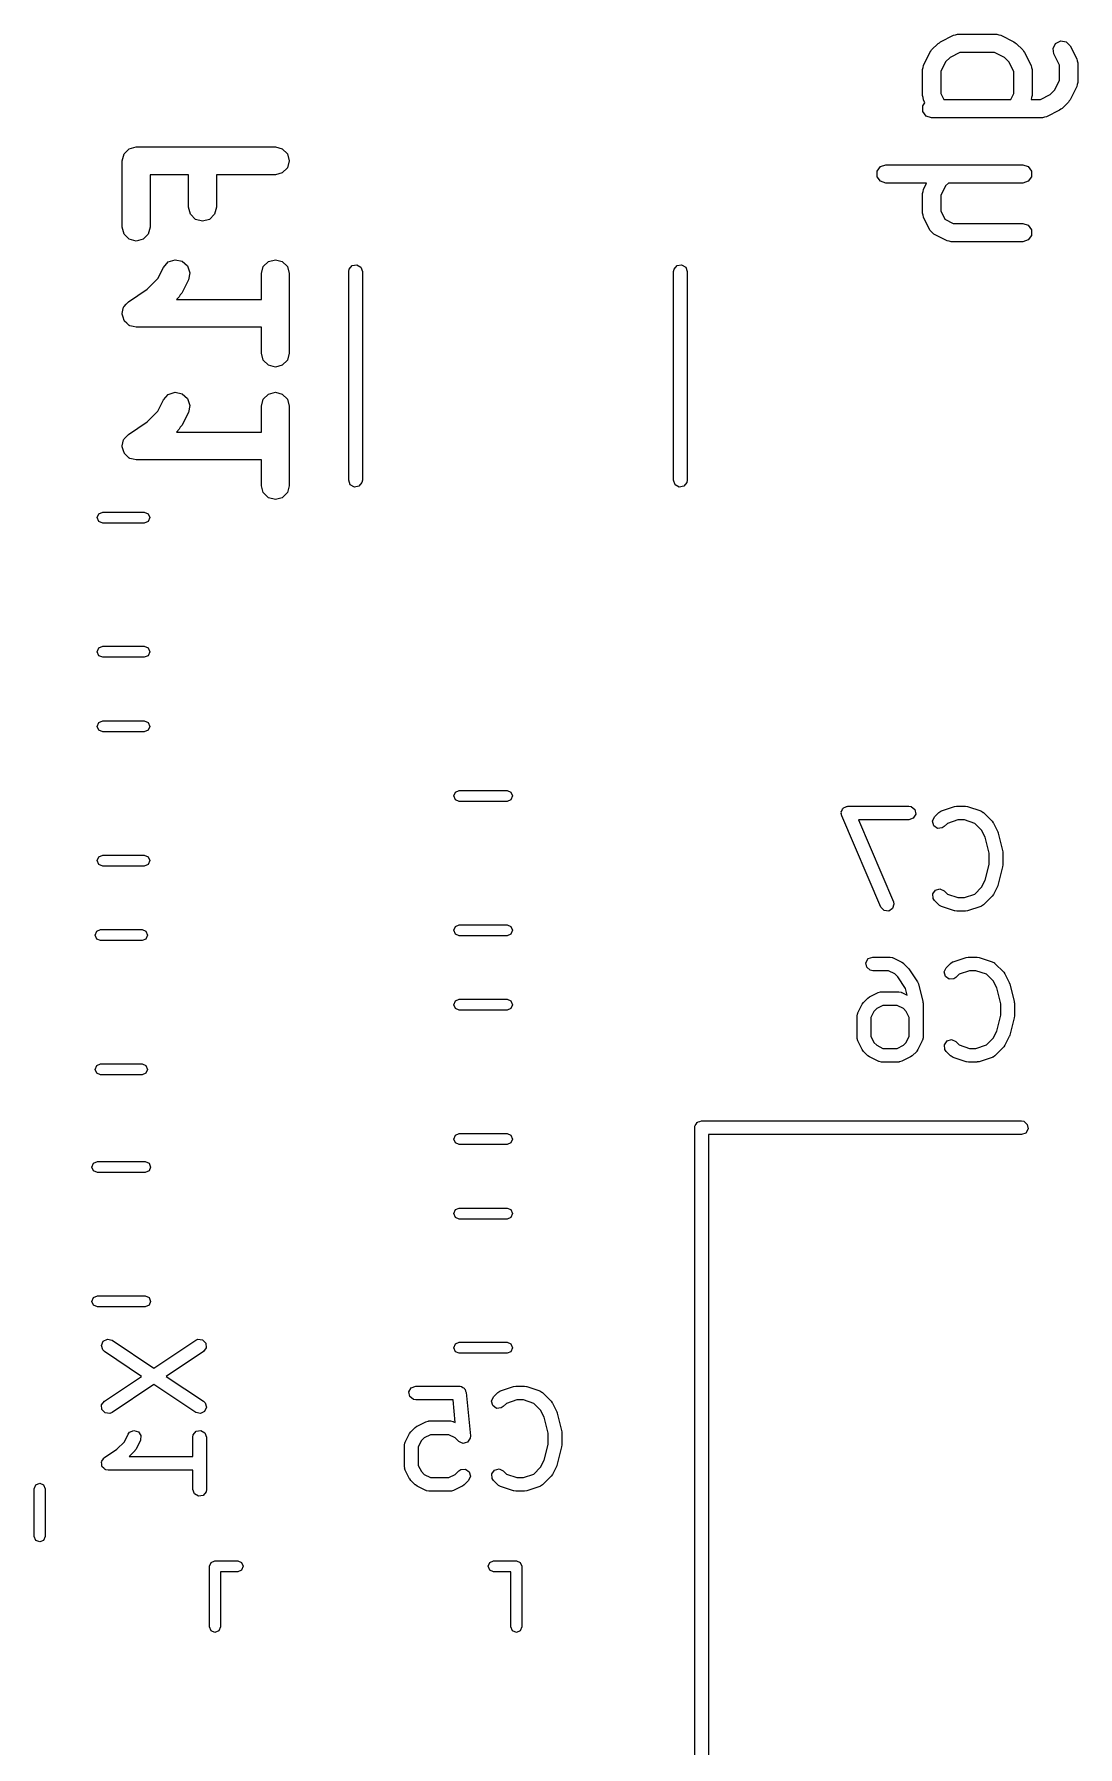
# Model space of a CAD drawing. Extents: x 0.08 to 3.92, y 0.14 to 2.92.
# Drawn here: x 2.967 to 3.416, y 0.879 to 1.617 of the extents above; entities that cross this region are included whole.
import ezdxf

# ---------------------------------------------------------------- set-up
doc = ezdxf.new("R2010")
doc.units = 0
doc.header["$MEASUREMENT"] = 0
doc.layers.add('BLACK', color=7, linetype='CONTINUOUS')

msp = doc.modelspace()

# ---------------------------------------------------------------- linework, layer by layer
at = {"layer": 'BLACK', "linetype": 'CONTINUOUS'}
for p, q in [((3.35706, 1.61404), (3.36268, 1.61685)), ((3.36268, 1.61685), (3.36358, 1.61699)), ((3.36358, 1.61699), (3.36444, 1.61727)), ((3.36444, 1.61727), (3.38131, 1.61727)), ((3.38131, 1.61727), (3.38218, 1.61699)), ((3.38218, 1.61699), (3.38307, 1.61685)), ((3.38307, 1.61685), (3.3887, 1.61404)), ((3.34967, 1.60384), (3.35248, 1.60947)), ((3.35248, 1.60947), (3.35293, 1.60992)), ((3.35293, 1.60992), (3.35322, 1.61049)), ((3.35322, 1.61049), (3.35603, 1.6133)), ((3.35603, 1.6133), (3.3566, 1.61359)), ((3.3566, 1.61359), (3.35706, 1.61404)), ((3.36537, 1.60939), (3.36115, 1.60728)), ((3.38038, 1.60939), (3.36537, 1.60939)), ((3.38461, 1.60728), (3.38038, 1.60939)), ((3.3887, 1.61404), (3.38915, 1.61359)), ((3.38915, 1.61359), (3.38972, 1.6133)), ((3.38972, 1.6133), (3.39253, 1.61049)), ((3.39253, 1.61049), (3.39282, 1.60992)), ((3.39282, 1.60992), (3.39327, 1.60947)), ((3.39327, 1.60947), (3.39608, 1.60384)), ((3.40555, 1.61116), (3.40667, 1.61332)), ((3.40591, 1.60876), (3.40555, 1.61116)), ((3.40667, 1.61332), (3.40885, 1.61441)), ((3.40885, 1.61441), (3.41125, 1.61401)), ((3.41125, 1.61401), (3.41296, 1.61228)), ((3.41296, 1.61228), (3.41577, 1.60665)), ((3.34925, 1.60208), (3.34954, 1.60294)), ((3.34925, 1.59083), (3.34925, 1.60208)), ((3.34954, 1.60294), (3.34967, 1.60384)), ((3.35924, 1.60537), (3.35713, 1.60115)), ((3.36115, 1.60728), (3.35924, 1.60537)), ((3.38651, 1.60537), (3.38461, 1.60728)), ((3.38862, 1.60115), (3.38651, 1.60537)), ((3.39608, 1.60384), (3.39622, 1.60294)), ((3.39622, 1.60294), (3.3965, 1.60208)), ((3.3965, 1.60208), (3.3965, 1.59083)), ((3.40831, 1.60396), (3.40591, 1.60876)), ((3.40831, 1.59739), (3.40831, 1.60396)), ((3.41577, 1.60665), (3.4159, 1.60576)), ((3.4159, 1.60576), (3.41618, 1.60489)), ((3.41618, 1.60489), (3.41618, 1.59646)), ((3.35713, 1.60115), (3.35713, 1.59176)), ((3.38862, 1.59176), (3.38862, 1.60115)), ((3.4062, 1.59316), (3.40831, 1.59739)), ((3.41577, 1.5947), (3.41296, 1.58907)), ((3.4159, 1.59559), (3.41577, 1.5947)), ((3.41618, 1.59646), (3.4159, 1.59559)), ((3.34954, 1.58997), (3.34925, 1.59083)), ((3.34945, 1.58642), (3.35036, 1.58769)), ((3.34967, 1.58907), (3.34954, 1.58997)), ((3.35036, 1.58769), (3.34967, 1.58907)), ((3.35713, 1.59176), (3.35844, 1.58915)), ((3.35844, 1.58915), (3.38732, 1.58915)), ((3.38732, 1.58915), (3.38862, 1.59176)), ((3.39622, 1.58997), (3.39609, 1.58915)), ((3.39609, 1.58915), (3.40007, 1.58915)), ((3.3965, 1.59083), (3.39622, 1.58997)), ((3.40007, 1.58915), (3.40429, 1.59126)), ((3.40429, 1.59126), (3.4062, 1.59316)), ((3.41222, 1.58805), (3.40941, 1.58524)), ((3.41251, 1.58862), (3.41222, 1.58805)), ((3.41296, 1.58907), (3.41251, 1.58862)), ((3.34945, 1.58399), (3.34945, 1.58642)), ((3.35088, 1.58202), (3.34945, 1.58399)), ((3.35319, 1.58127), (3.35088, 1.58202)), ((3.401, 1.58127), (3.35319, 1.58127)), ((3.40186, 1.58155), (3.401, 1.58127)), ((3.40276, 1.58169), (3.40186, 1.58155)), ((3.40838, 1.5845), (3.40276, 1.58169)), ((3.40884, 1.58495), (3.40838, 1.5845)), ((3.40941, 1.58524), (3.40884, 1.58495)), ((3.00445, 1.56267), (3.00525, 1.56567)), ((3.00525, 1.56567), (3.00745, 1.56786)), ((3.00745, 1.56786), (3.01045, 1.56867)), ((3.01045, 1.56867), (3.07045, 1.56867)), ((3.07045, 1.56867), (3.07345, 1.56786)), ((3.07345, 1.56786), (3.07565, 1.56567)), ((3.07565, 1.56567), (3.07645, 1.56267)), ((3.00445, 1.53409), (3.00445, 1.56267)), ((3.07565, 1.55967), (3.07345, 1.55747)), ((3.07645, 1.56267), (3.07565, 1.55967)), ((3.32976, 1.5583), (3.33119, 1.56027)), ((3.32976, 1.55587), (3.32976, 1.5583)), ((3.33119, 1.56027), (3.33351, 1.56102)), ((3.33351, 1.56102), (3.39256, 1.56102)), ((3.39256, 1.56102), (3.39488, 1.56027)), ((3.39488, 1.56027), (3.39631, 1.5583)), ((3.39631, 1.5583), (3.39631, 1.55587)), ((3.03302, 1.55667), (3.01645, 1.55667)), ((3.01645, 1.55667), (3.01645, 1.53409)), ((3.03302, 1.54267), (3.03302, 1.55667)), ((3.07045, 1.55667), (3.04502, 1.55667)), ((3.04502, 1.55667), (3.04502, 1.54267)), ((3.07345, 1.55747), (3.07045, 1.55667)), ((3.33119, 1.5539), (3.32976, 1.55587)), ((3.33351, 1.55315), (3.33119, 1.5539)), ((3.35104, 1.55315), (3.33351, 1.55315)), ((3.34954, 1.54951), (3.34967, 1.55041)), ((3.34967, 1.55041), (3.35104, 1.55315)), ((3.35924, 1.55194), (3.35713, 1.54772)), ((3.36045, 1.55315), (3.35924, 1.55194)), ((3.39256, 1.55315), (3.36045, 1.55315)), ((3.39488, 1.5539), (3.39256, 1.55315)), ((3.39631, 1.55587), (3.39488, 1.5539)), ((3.34925, 1.54865), (3.34954, 1.54951)), ((3.34925, 1.54021), (3.34925, 1.54865)), ((3.35713, 1.54772), (3.35713, 1.54114)), ((3.03383, 1.53967), (3.03302, 1.54267)), ((3.03602, 1.53747), (3.03383, 1.53967)), ((3.03902, 1.53667), (3.03602, 1.53747)), ((3.04202, 1.53747), (3.03902, 1.53667)), ((3.04422, 1.53967), (3.04202, 1.53747)), ((3.04502, 1.54267), (3.04422, 1.53967)), ((3.34954, 1.53935), (3.34925, 1.54021)), ((3.34967, 1.53845), (3.34954, 1.53935)), ((3.35248, 1.53283), (3.34967, 1.53845)), ((3.35713, 1.54114), (3.35894, 1.53752)), ((3.35894, 1.53752), (3.36256, 1.53571)), ((3.36256, 1.53571), (3.39256, 1.53571)), ((3.39256, 1.53571), (3.39488, 1.53496)), ((3.00525, 1.53109), (3.00445, 1.53409)), ((3.00745, 1.5289), (3.00525, 1.53109)), ((3.01045, 1.52809), (3.00745, 1.5289)), ((3.01345, 1.5289), (3.01045, 1.52809)), ((3.01565, 1.53109), (3.01345, 1.5289)), ((3.01645, 1.53409), (3.01565, 1.53109)), ((3.3525, 1.53281), (3.35248, 1.53283)), ((3.35251, 1.53278), (3.3525, 1.53281)), ((3.35336, 1.53194), (3.35251, 1.53278)), ((3.35419, 1.5311), (3.35336, 1.53194)), ((3.35422, 1.53109), (3.35419, 1.5311)), ((3.35424, 1.53107), (3.35422, 1.53109)), ((3.35987, 1.52826), (3.35424, 1.53107)), ((3.36077, 1.52812), (3.35987, 1.52826)), ((3.36163, 1.52784), (3.36077, 1.52812)), ((3.39488, 1.52859), (3.39256, 1.52784)), ((3.39488, 1.53496), (3.39631, 1.53299)), ((3.39631, 1.53056), (3.39488, 1.52859)), ((3.39631, 1.53299), (3.39631, 1.53056)), ((3.39256, 1.52784), (3.36163, 1.52784)), ((3.0198, 1.51193), (3.02223, 1.51678)), ((3.02223, 1.51678), (3.02429, 1.5191)), ((3.02429, 1.5191), (3.02723, 1.52008)), ((3.02723, 1.52008), (3.03028, 1.51946)), ((3.03028, 1.51946), (3.0326, 1.5174)), ((3.0326, 1.5174), (3.03358, 1.51445)), ((3.03358, 1.51445), (3.03296, 1.51141)), ((3.06445, 1.51409), (3.06525, 1.51709)), ((3.06445, 1.50295), (3.06445, 1.51409)), ((3.06525, 1.51709), (3.06745, 1.51929)), ((3.06745, 1.51929), (3.07045, 1.52009)), ((3.07045, 1.52009), (3.07345, 1.51929)), ((3.07345, 1.51929), (3.07565, 1.51709)), ((3.07565, 1.51709), (3.07645, 1.51409)), ((3.07645, 1.51409), (3.07645, 1.47981)), ((3.10205, 1.515), (3.10223, 1.51601)), ((3.10205, 1.425), (3.10205, 1.515)), ((3.10223, 1.51601), (3.10352, 1.51756)), ((3.10352, 1.51756), (3.10551, 1.51791)), ((3.10551, 1.51791), (3.10726, 1.5169)), ((3.10726, 1.5169), (3.10795, 1.515)), ((3.10795, 1.515), (3.10795, 1.425)), ((3.24205, 1.515), (3.24223, 1.51601)), ((3.24205, 1.425), (3.24205, 1.515)), ((3.24223, 1.51601), (3.24352, 1.51756)), ((3.24352, 1.51756), (3.24551, 1.51791)), ((3.24551, 1.51791), (3.24726, 1.5169)), ((3.24726, 1.5169), (3.24795, 1.515)), ((3.24795, 1.515), (3.24795, 1.425)), ((3.00712, 1.50194), (3.0152, 1.50733)), ((3.0152, 1.50733), (3.0198, 1.51193)), ((3.03296, 1.51141), (3.0301, 1.5057)), ((3.0048, 1.49827), (3.00507, 1.49961)), ((3.00507, 1.49961), (3.0052, 1.49976)), ((3.0052, 1.49976), (3.00525, 1.49995)), ((3.00525, 1.49995), (3.00622, 1.50092)), ((3.00622, 1.50092), (3.00712, 1.50194)), ((3.02898, 1.50414), (3.02779, 1.50295)), ((3.02779, 1.50295), (3.06445, 1.50295)), ((3.02946, 1.50497), (3.02898, 1.50414)), ((3.0301, 1.5057), (3.02946, 1.50497)), ((3.00445, 1.49695), (3.0048, 1.49827)), ((3.0045, 1.49676), (3.00445, 1.49695)), ((3.00446, 1.49657), (3.0045, 1.49676)), ((3.0049, 1.49527), (3.00446, 1.49657)), ((3.00525, 1.49395), (3.0049, 1.49527)), ((3.00539, 1.49381), (3.00525, 1.49395)), ((3.00546, 1.49362), (3.00539, 1.49381)), ((3.00648, 1.49272), (3.00546, 1.49362)), ((3.00745, 1.49176), (3.00648, 1.49272)), ((3.00764, 1.4917), (3.00745, 1.49176)), ((3.00779, 1.49157), (3.00764, 1.4917)), ((3.00913, 1.49131), (3.00779, 1.49157)), ((3.01045, 1.49095), (3.00913, 1.49131)), ((3.06445, 1.49095), (3.01045, 1.49095)), ((3.06445, 1.47981), (3.06445, 1.49095)), ((3.06525, 1.47681), (3.06445, 1.47981)), ((3.06745, 1.47461), (3.06525, 1.47681)), ((3.07565, 1.47681), (3.07345, 1.47461)), ((3.07645, 1.47981), (3.07565, 1.47681)), ((3.07045, 1.47381), (3.06745, 1.47461)), ((3.07345, 1.47461), (3.07045, 1.47381)), ((3.02223, 1.45963), (3.02429, 1.46196)), ((3.02429, 1.46196), (3.02723, 1.46294)), ((3.02723, 1.46294), (3.03028, 1.46232)), ((3.03028, 1.46232), (3.0326, 1.46026)), ((3.06525, 1.45995), (3.06745, 1.46215)), ((3.06745, 1.46215), (3.07045, 1.46295)), ((3.07045, 1.46295), (3.07345, 1.46215)), ((3.07345, 1.46215), (3.07565, 1.45995)), ((3.0152, 1.45019), (3.0198, 1.45479)), ((3.0198, 1.45479), (3.02223, 1.45963)), ((3.03296, 1.45427), (3.0301, 1.44855)), ((3.0326, 1.46026), (3.03358, 1.45731)), ((3.03358, 1.45731), (3.03296, 1.45427)), ((3.06445, 1.45695), (3.06525, 1.45995)), ((3.06445, 1.44581), (3.06445, 1.45695)), ((3.07565, 1.45995), (3.07645, 1.45695)), ((3.07645, 1.45695), (3.07645, 1.42267)), ((3.00712, 1.4448), (3.0152, 1.45019)), ((3.02898, 1.44699), (3.02779, 1.44581)), ((3.02946, 1.44783), (3.02898, 1.44699)), ((3.0301, 1.44855), (3.02946, 1.44783)), ((3.00445, 1.43981), (3.0048, 1.44113)), ((3.0045, 1.43962), (3.00445, 1.43981)), ((3.00446, 1.43942), (3.0045, 1.43962)), ((3.0048, 1.44113), (3.00507, 1.44247)), ((3.00507, 1.44247), (3.0052, 1.44262)), ((3.0052, 1.44262), (3.00525, 1.44281)), ((3.00525, 1.44281), (3.00622, 1.44377)), ((3.00622, 1.44377), (3.00712, 1.4448)), ((3.02779, 1.44581), (3.06445, 1.44581)), ((3.0049, 1.43813), (3.00446, 1.43942)), ((3.00525, 1.43681), (3.0049, 1.43813)), ((3.00539, 1.43667), (3.00525, 1.43681)), ((3.00546, 1.43648), (3.00539, 1.43667)), ((3.00648, 1.43558), (3.00546, 1.43648)), ((3.00745, 1.43461), (3.00648, 1.43558)), ((3.00764, 1.43456), (3.00745, 1.43461)), ((3.00779, 1.43443), (3.00764, 1.43456)), ((3.00913, 1.43416), (3.00779, 1.43443)), ((3.01045, 1.43381), (3.00913, 1.43416)), ((3.06445, 1.43381), (3.01045, 1.43381)), ((3.06445, 1.42267), (3.06445, 1.43381)), ((3.10274, 1.4231), (3.10205, 1.425)), ((3.10795, 1.425), (3.10777, 1.42399)), ((3.24274, 1.4231), (3.24205, 1.425)), ((3.24795, 1.425), (3.24777, 1.42399)), ((3.06525, 1.41967), (3.06445, 1.42267)), ((3.06745, 1.41747), (3.06525, 1.41967)), ((3.07045, 1.41667), (3.06745, 1.41747)), ((3.07345, 1.41747), (3.07045, 1.41667)), ((3.07565, 1.41967), (3.07345, 1.41747)), ((3.07645, 1.42267), (3.07565, 1.41967)), ((3.10449, 1.42209), (3.10274, 1.4231)), ((3.10648, 1.42244), (3.10449, 1.42209)), ((3.10777, 1.42399), (3.10648, 1.42244)), ((3.24449, 1.42209), (3.24274, 1.4231)), ((3.24648, 1.42244), (3.24449, 1.42209)), ((3.24777, 1.42399), (3.24648, 1.42244)), ((2.9937, 1.40894), (2.99439, 1.41061)), ((2.99439, 1.41061), (2.99606, 1.4113)), ((2.99606, 1.4113), (3.01394, 1.4113)), ((3.01394, 1.4113), (3.01561, 1.41061)), ((3.01561, 1.41061), (3.0163, 1.40894)), ((2.99439, 1.40727), (2.9937, 1.40894)), ((2.99606, 1.40657), (2.99439, 1.40727)), ((3.01394, 1.40657), (2.99606, 1.40657)), ((3.01561, 1.40727), (3.01394, 1.40657)), ((3.0163, 1.40894), (3.01561, 1.40727)), ((2.9937, 1.35106), (2.99439, 1.35273)), ((2.99439, 1.34939), (2.9937, 1.35106)), ((2.99439, 1.35273), (2.99606, 1.35343)), ((2.99606, 1.35343), (3.01394, 1.35343)), ((3.01394, 1.35343), (3.01561, 1.35273)), ((3.01561, 1.35273), (3.0163, 1.35106)), ((3.0163, 1.35106), (3.01561, 1.34939)), ((2.99606, 1.3487), (2.99439, 1.34939)), ((3.01394, 1.3487), (2.99606, 1.3487)), ((3.01561, 1.34939), (3.01394, 1.3487)), ((2.9937, 1.31894), (2.99439, 1.32061)), ((2.99439, 1.31727), (2.9937, 1.31894)), ((2.99439, 1.32061), (2.99606, 1.3213)), ((2.99606, 1.31657), (2.99439, 1.31727)), ((2.99606, 1.3213), (3.01394, 1.3213)), ((3.01394, 1.31657), (2.99606, 1.31657)), ((3.01394, 1.3213), (3.01561, 1.32061)), ((3.01561, 1.31727), (3.01394, 1.31657)), ((3.01561, 1.32061), (3.0163, 1.31894)), ((3.0163, 1.31894), (3.01561, 1.31727)), ((3.14735, 1.28894), (3.14804, 1.29061)), ((3.14804, 1.28727), (3.14735, 1.28894)), ((3.14804, 1.29061), (3.14971, 1.2913)), ((3.14971, 1.28657), (3.14804, 1.28727)), ((3.14971, 1.2913), (3.17029, 1.2913)), ((3.17029, 1.28657), (3.14971, 1.28657)), ((3.17029, 1.2913), (3.17196, 1.29061)), ((3.17196, 1.28727), (3.17029, 1.28657)), ((3.17196, 1.29061), (3.17265, 1.28894)), ((3.17265, 1.28894), (3.17196, 1.28727)), ((3.31686, 1.28439), (3.31719, 1.28451)), ((3.31719, 1.28451), (3.34344, 1.28451)), ((3.34344, 1.28451), (3.34445, 1.28433)), ((3.36313, 1.28436), (3.364, 1.28449)), ((3.364, 1.28449), (3.36406, 1.28451)), ((3.36406, 1.28451), (3.36781, 1.28451)), ((3.36781, 1.28451), (3.36868, 1.28436)), ((3.31424, 1.2814), (3.31434, 1.28173)), ((3.31448, 1.2804), (3.31424, 1.2814)), ((3.31428, 1.28207), (3.31463, 1.28267)), ((3.31434, 1.28173), (3.31428, 1.28207)), ((3.33135, 1.24103), (3.31448, 1.2804)), ((3.31463, 1.28267), (3.31483, 1.28333)), ((3.31483, 1.28333), (3.31512, 1.28352)), ((3.31512, 1.28352), (3.31529, 1.28382)), ((3.31529, 1.28382), (3.31594, 1.28406)), ((3.31594, 1.28406), (3.31652, 1.28443)), ((3.31652, 1.28443), (3.31686, 1.28439)), ((3.34344, 1.27861), (3.32167, 1.27861)), ((3.32167, 1.27861), (3.33678, 1.24335)), ((3.34534, 1.2793), (3.34344, 1.27861)), ((3.34445, 1.28433), (3.346, 1.28304)), ((3.34635, 1.28105), (3.34534, 1.2793)), ((3.346, 1.28304), (3.34635, 1.28105)), ((3.35362, 1.27807), (3.35447, 1.2799)), ((3.35414, 1.27612), (3.35362, 1.27807)), ((3.35447, 1.2799), (3.35635, 1.28177)), ((3.35635, 1.28177), (3.35719, 1.28236)), ((3.35719, 1.28236), (3.35736, 1.28238)), ((3.35736, 1.28238), (3.3575, 1.28249)), ((3.3575, 1.28249), (3.36313, 1.28436)), ((3.36003, 1.2771), (3.35865, 1.27572)), ((3.36454, 1.27861), (3.36003, 1.2771)), ((3.36733, 1.27861), (3.36454, 1.27861)), ((3.37184, 1.2771), (3.36733, 1.27861)), ((3.36868, 1.28436), (3.36874, 1.28436)), ((3.36874, 1.28436), (3.37437, 1.28249)), ((3.37476, 1.27419), (3.37184, 1.2771)), ((3.37437, 1.28249), (3.37527, 1.282)), ((3.37527, 1.282), (3.37536, 1.28185)), ((3.37536, 1.28185), (3.37552, 1.28177)), ((3.37552, 1.28177), (3.37927, 1.27802)), ((3.37927, 1.27802), (3.37978, 1.2773)), ((3.37978, 1.2773), (3.37983, 1.27726)), ((3.37983, 1.27726), (3.3817, 1.27351)), ((3.3558, 1.27496), (3.35414, 1.27612)), ((3.35781, 1.27513), (3.3558, 1.27496)), ((3.35865, 1.27572), (3.35781, 1.27513)), ((3.37627, 1.27116), (3.37476, 1.27419)), ((3.37798, 1.26432), (3.37627, 1.27116)), ((3.3817, 1.27351), (3.38185, 1.27302)), ((3.38185, 1.27302), (3.38192, 1.2729)), ((3.38192, 1.2729), (3.3838, 1.2654)), ((2.9937, 1.26106), (2.99439, 1.26273)), ((2.99439, 1.26273), (2.99606, 1.26343)), ((2.99606, 1.26343), (3.01394, 1.26343)), ((3.01394, 1.26343), (3.01561, 1.26273)), ((3.01561, 1.26273), (3.0163, 1.26106)), ((3.37798, 1.25943), (3.37798, 1.26432)), ((3.3838, 1.2654), (3.38384, 1.26482)), ((3.38384, 1.26482), (3.38389, 1.26469)), ((3.38389, 1.26469), (3.38389, 1.25906)), ((2.99439, 1.25939), (2.9937, 1.26106)), ((2.99606, 1.2587), (2.99439, 1.25939)), ((3.01394, 1.2587), (2.99606, 1.2587)), ((3.01561, 1.25939), (3.01394, 1.2587)), ((3.0163, 1.26106), (3.01561, 1.25939)), ((3.37627, 1.25259), (3.37798, 1.25943)), ((3.3838, 1.25835), (3.38192, 1.25085)), ((3.38389, 1.25906), (3.38378, 1.25848)), ((3.38378, 1.25848), (3.3838, 1.25835)), ((3.35371, 1.2467), (3.35487, 1.24836)), ((3.35487, 1.24836), (3.35682, 1.24888)), ((3.35682, 1.24888), (3.35865, 1.24803)), ((3.35865, 1.24803), (3.36003, 1.24665)), ((3.37184, 1.24665), (3.37476, 1.24956)), ((3.37476, 1.24956), (3.37627, 1.25259)), ((3.3817, 1.25024), (3.37983, 1.24649)), ((3.38172, 1.25038), (3.3817, 1.25024)), ((3.38192, 1.25085), (3.38172, 1.25038)), ((3.33273, 1.23955), (3.33135, 1.24103)), ((3.33643, 1.24042), (3.33474, 1.23931)), ((3.33701, 1.24235), (3.33643, 1.24042)), ((3.33678, 1.24335), (3.33701, 1.24235)), ((3.35389, 1.24469), (3.35371, 1.2467)), ((3.35447, 1.24385), (3.35389, 1.24469)), ((3.35635, 1.24198), (3.35447, 1.24385)), ((3.35651, 1.2419), (3.35635, 1.24198)), ((3.3566, 1.24175), (3.35651, 1.2419)), ((3.3575, 1.24126), (3.3566, 1.24175)), ((3.36313, 1.23939), (3.3575, 1.24126)), ((3.36003, 1.24665), (3.36454, 1.24514)), ((3.36454, 1.24514), (3.36733, 1.24514)), ((3.36733, 1.24514), (3.37184, 1.24665)), ((3.37437, 1.24126), (3.36874, 1.23939)), ((3.37451, 1.24137), (3.37437, 1.24126)), ((3.37468, 1.24139), (3.37451, 1.24137)), ((3.37552, 1.24198), (3.37468, 1.24139)), ((3.37927, 1.24573), (3.37552, 1.24198)), ((3.3793, 1.24578), (3.37927, 1.24573)), ((3.37983, 1.24649), (3.3793, 1.24578)), ((3.14804, 1.23273), (3.14971, 1.23343)), ((3.14971, 1.23343), (3.17029, 1.23343)), ((3.17029, 1.23343), (3.17196, 1.23273)), ((3.33474, 1.23931), (3.33273, 1.23955)), ((3.36319, 1.23939), (3.36313, 1.23939)), ((3.36406, 1.23924), (3.36319, 1.23939)), ((3.36781, 1.23924), (3.36406, 1.23924)), ((3.36787, 1.23926), (3.36781, 1.23924)), ((3.36874, 1.23939), (3.36787, 1.23926)), ((2.99277, 1.22894), (2.99346, 1.23061)), ((2.99346, 1.22727), (2.99277, 1.22894)), ((2.99346, 1.23061), (2.99514, 1.2313)), ((2.99514, 1.22657), (2.99346, 1.22727)), ((2.99514, 1.2313), (3.01301, 1.2313)), ((3.01301, 1.22657), (2.99514, 1.22657)), ((3.01301, 1.2313), (3.01468, 1.23061)), ((3.01468, 1.22727), (3.01301, 1.22657)), ((3.01468, 1.23061), (3.01538, 1.22894)), ((3.01538, 1.22894), (3.01468, 1.22727)), ((3.14735, 1.23106), (3.14804, 1.23273)), ((3.14804, 1.22939), (3.14735, 1.23106)), ((3.14971, 1.2287), (3.14804, 1.22939)), ((3.17029, 1.2287), (3.14971, 1.2287)), ((3.17196, 1.22939), (3.17029, 1.2287)), ((3.17196, 1.23273), (3.17265, 1.23106)), ((3.17265, 1.23106), (3.17196, 1.22939)), ((3.32491, 1.21707), (3.32592, 1.21882)), ((3.32592, 1.21882), (3.32782, 1.21951)), ((3.32782, 1.21951), (3.33531, 1.21951)), ((3.33531, 1.21951), (3.33632, 1.21933)), ((3.33632, 1.21933), (3.33646, 1.21922)), ((3.33646, 1.21922), (3.33664, 1.2192)), ((3.33664, 1.2192), (3.34039, 1.21733)), ((3.3625, 1.21749), (3.36813, 1.21936)), ((3.36813, 1.21936), (3.369, 1.21949)), ((3.369, 1.21949), (3.36906, 1.21951)), ((3.36906, 1.21951), (3.37281, 1.21951)), ((3.37281, 1.21951), (3.37368, 1.21936)), ((3.37368, 1.21936), (3.37374, 1.21936)), ((3.37374, 1.21936), (3.37937, 1.21749)), ((3.32526, 1.21508), (3.32491, 1.21707)), ((3.32681, 1.21379), (3.32526, 1.21508)), ((3.32782, 1.21361), (3.32681, 1.21379)), ((3.33462, 1.21361), (3.32782, 1.21361)), ((3.33732, 1.21226), (3.33462, 1.21361)), ((3.33864, 1.21093), (3.33732, 1.21226)), ((3.34195, 1.20597), (3.33864, 1.21093)), ((3.34039, 1.21733), (3.34109, 1.2168)), ((3.34109, 1.2168), (3.34115, 1.21677)), ((3.34115, 1.21677), (3.34303, 1.2149)), ((3.34303, 1.2149), (3.34329, 1.21453)), ((3.34329, 1.21453), (3.3434, 1.21445)), ((3.3434, 1.21445), (3.34715, 1.20882)), ((3.35862, 1.21307), (3.35947, 1.2149)), ((3.35914, 1.21112), (3.35862, 1.21307)), ((3.3608, 1.20996), (3.35914, 1.21112)), ((3.35947, 1.2149), (3.36135, 1.21677)), ((3.36135, 1.21677), (3.36219, 1.21736)), ((3.36219, 1.21736), (3.36236, 1.21738)), ((3.36236, 1.21738), (3.3625, 1.21749)), ((3.36365, 1.21072), (3.36281, 1.21013)), ((3.36503, 1.2121), (3.36365, 1.21072)), ((3.36954, 1.21361), (3.36503, 1.2121)), ((3.37233, 1.21361), (3.36954, 1.21361)), ((3.37684, 1.2121), (3.37233, 1.21361)), ((3.37976, 1.20919), (3.37684, 1.2121)), ((3.37937, 1.21749), (3.38027, 1.217)), ((3.38027, 1.217), (3.38036, 1.21685)), ((3.38036, 1.21685), (3.38052, 1.21677)), ((3.38052, 1.21677), (3.38427, 1.21302)), ((3.38427, 1.21302), (3.38478, 1.2123)), ((3.38478, 1.2123), (3.38483, 1.21226)), ((3.38483, 1.21226), (3.3867, 1.20851)), ((3.3265, 1.20233), (3.33024, 1.2042)), ((3.33024, 1.2042), (3.33123, 1.2045)), ((3.33123, 1.2045), (3.3314, 1.20445)), ((3.3314, 1.20445), (3.33157, 1.20451)), ((3.33157, 1.20451), (3.33906, 1.20451)), ((3.33906, 1.20451), (3.34007, 1.20434)), ((3.34007, 1.20434), (3.34021, 1.20422)), ((3.34021, 1.20422), (3.34038, 1.2042)), ((3.34038, 1.2042), (3.34268, 1.20306)), ((3.34268, 1.20306), (3.34195, 1.20597)), ((3.34715, 1.20882), (3.34754, 1.20792)), ((3.34754, 1.20792), (3.34755, 1.2079)), ((3.34755, 1.2079), (3.34943, 1.2004)), ((3.36281, 1.21013), (3.3608, 1.20996)), ((3.38127, 1.20616), (3.37976, 1.20919)), ((3.38298, 1.19932), (3.38127, 1.20616)), ((3.3867, 1.20851), (3.38685, 1.20802)), ((3.38685, 1.20802), (3.38692, 1.2079)), ((3.38692, 1.2079), (3.3888, 1.2004)), ((3.14735, 1.19894), (3.14804, 1.20061)), ((3.14804, 1.19727), (3.14735, 1.19894)), ((3.14804, 1.20061), (3.14971, 1.2013)), ((3.14971, 1.19657), (3.14804, 1.19727)), ((3.14971, 1.2013), (3.17029, 1.2013)), ((3.17029, 1.19657), (3.14971, 1.19657)), ((3.17029, 1.2013), (3.17196, 1.20061)), ((3.17196, 1.19727), (3.17029, 1.19657)), ((3.17196, 1.20061), (3.17265, 1.19894)), ((3.17265, 1.19894), (3.17196, 1.19727)), ((3.32143, 1.19538), (3.3233, 1.19913)), ((3.3233, 1.19913), (3.32383, 1.19984)), ((3.32383, 1.19984), (3.32385, 1.1999)), ((3.32385, 1.1999), (3.32573, 1.20177)), ((3.32573, 1.20177), (3.32645, 1.20228)), ((3.32645, 1.20228), (3.3265, 1.20233)), ((3.32837, 1.19606), (3.32702, 1.19337)), ((3.32956, 1.19726), (3.32837, 1.19606)), ((3.33226, 1.19861), (3.32956, 1.19726)), ((3.33837, 1.19861), (3.33226, 1.19861)), ((3.34106, 1.19726), (3.33837, 1.19861)), ((3.34226, 1.19606), (3.34106, 1.19726)), ((3.34361, 1.19337), (3.34226, 1.19606)), ((3.34943, 1.2004), (3.34947, 1.19982)), ((3.34947, 1.19982), (3.34952, 1.19969)), ((3.34952, 1.19969), (3.34952, 1.18469)), ((3.38298, 1.19443), (3.38298, 1.19932)), ((3.3888, 1.2004), (3.38884, 1.19982)), ((3.38884, 1.19982), (3.38889, 1.19969)), ((3.38889, 1.19969), (3.38889, 1.19406)), ((3.32111, 1.19406), (3.32129, 1.19507)), ((3.32111, 1.18469), (3.32111, 1.19406)), ((3.32129, 1.19507), (3.32141, 1.19521)), ((3.32141, 1.19521), (3.32143, 1.19538)), ((3.32702, 1.19337), (3.32702, 1.18539)), ((3.34361, 1.18539), (3.34361, 1.19337)), ((3.38127, 1.18759), (3.38298, 1.19443)), ((3.3888, 1.19335), (3.38692, 1.18585)), ((3.38889, 1.19406), (3.38878, 1.19348)), ((3.38878, 1.19348), (3.3888, 1.19335)), ((3.32117, 1.18452), (3.32111, 1.18469)), ((3.32113, 1.18435), (3.32117, 1.18452)), ((3.32143, 1.18337), (3.32113, 1.18435)), ((3.3233, 1.17962), (3.32143, 1.18337)), ((3.32702, 1.18539), (3.32837, 1.18269)), ((3.32837, 1.18269), (3.32956, 1.18149)), ((3.32956, 1.18149), (3.33226, 1.18014)), ((3.33837, 1.18014), (3.34106, 1.18149)), ((3.34106, 1.18149), (3.34226, 1.18269)), ((3.34226, 1.18269), (3.34361, 1.18539)), ((3.3492, 1.18337), (3.34733, 1.17962)), ((3.34922, 1.18354), (3.3492, 1.18337)), ((3.34934, 1.18368), (3.34922, 1.18354)), ((3.34952, 1.18469), (3.34934, 1.18368)), ((3.35871, 1.1817), (3.35987, 1.18336)), ((3.35889, 1.17969), (3.35871, 1.1817)), ((3.35987, 1.18336), (3.36182, 1.18388)), ((3.36182, 1.18388), (3.36365, 1.18303)), ((3.36365, 1.18303), (3.36503, 1.18165)), ((3.36503, 1.18165), (3.36954, 1.18014)), ((3.37233, 1.18014), (3.37684, 1.18165)), ((3.37684, 1.18165), (3.37976, 1.18456)), ((3.37976, 1.18456), (3.38127, 1.18759)), ((3.38483, 1.18149), (3.3843, 1.18078)), ((3.3867, 1.18524), (3.38483, 1.18149)), ((3.38672, 1.18538), (3.3867, 1.18524)), ((3.38692, 1.18585), (3.38672, 1.18538)), ((3.32335, 1.17957), (3.3233, 1.17962)), ((3.32385, 1.17885), (3.32335, 1.17957)), ((3.32573, 1.17698), (3.32385, 1.17885)), ((3.32579, 1.17695), (3.32573, 1.17698)), ((3.3265, 1.17642), (3.32579, 1.17695)), ((3.33024, 1.17455), (3.3265, 1.17642)), ((3.33042, 1.17453), (3.33024, 1.17455)), ((3.33056, 1.17442), (3.33042, 1.17453)), ((3.33157, 1.17424), (3.33056, 1.17442)), ((3.33906, 1.17424), (3.33157, 1.17424)), ((3.33226, 1.18014), (3.33837, 1.18014)), ((3.33923, 1.1743), (3.33906, 1.17424)), ((3.3394, 1.17426), (3.33923, 1.1743)), ((3.34038, 1.17455), (3.3394, 1.17426)), ((3.34413, 1.17642), (3.34038, 1.17455)), ((3.34418, 1.17647), (3.34413, 1.17642)), ((3.3449, 1.17698), (3.34418, 1.17647)), ((3.34678, 1.17885), (3.3449, 1.17698)), ((3.3468, 1.17891), (3.34678, 1.17885)), ((3.34733, 1.17962), (3.3468, 1.17891)), ((3.35947, 1.17885), (3.35889, 1.17969)), ((3.36135, 1.17698), (3.35947, 1.17885)), ((3.36151, 1.1769), (3.36135, 1.17698)), ((3.3616, 1.17675), (3.36151, 1.1769)), ((3.3625, 1.17626), (3.3616, 1.17675)), ((3.36813, 1.17439), (3.3625, 1.17626)), ((3.36819, 1.17439), (3.36813, 1.17439)), ((3.36906, 1.17424), (3.36819, 1.17439)), ((3.37281, 1.17424), (3.36906, 1.17424)), ((3.36954, 1.18014), (3.37233, 1.18014)), ((3.37287, 1.17426), (3.37281, 1.17424)), ((3.37374, 1.17439), (3.37287, 1.17426)), ((3.37937, 1.17626), (3.37374, 1.17439)), ((3.37951, 1.17637), (3.37937, 1.17626)), ((3.37968, 1.17639), (3.37951, 1.17637)), ((3.38052, 1.17698), (3.37968, 1.17639)), ((3.38427, 1.18073), (3.38052, 1.17698)), ((3.3843, 1.18078), (3.38427, 1.18073)), ((2.99277, 1.17106), (2.99346, 1.17273)), ((2.99346, 1.16939), (2.99277, 1.17106)), ((2.99346, 1.17273), (2.99514, 1.17343)), ((2.99514, 1.1687), (2.99346, 1.16939)), ((2.99514, 1.17343), (3.01301, 1.17343)), ((3.01301, 1.1687), (2.99514, 1.1687)), ((3.01301, 1.17343), (3.01468, 1.17273)), ((3.01468, 1.16939), (3.01301, 1.1687)), ((3.01468, 1.17273), (3.01538, 1.17106)), ((3.01538, 1.17106), (3.01468, 1.16939)), ((3.25114, 1.14591), (3.25121, 1.14629)), ((3.25114, 0.634094), (3.25114, 1.14591)), ((3.25119, 1.14642), (3.25125, 1.14653)), ((3.25121, 1.14629), (3.25119, 1.14642)), ((3.25125, 1.14653), (3.25132, 1.14692)), ((3.25132, 1.14692), (3.25181, 1.1475)), ((3.25181, 1.1475), (3.2522, 1.14817)), ((3.2522, 1.14817), (3.25245, 1.14826)), ((3.25245, 1.14826), (3.25262, 1.14846)), ((3.25262, 1.14846), (3.25337, 1.1486)), ((3.25337, 1.1486), (3.25409, 1.14886)), ((3.25409, 1.14886), (3.39189, 1.14886)), ((3.39189, 1.14886), (3.3929, 1.14868)), ((3.3929, 1.14868), (3.39445, 1.14738)), ((3.3948, 1.14539), (3.39379, 1.14364)), ((3.39445, 1.14738), (3.3948, 1.14539)), ((3.14735, 1.14106), (3.14804, 1.14273)), ((3.14804, 1.13939), (3.14735, 1.14106)), ((3.14804, 1.14273), (3.14971, 1.14343)), ((3.14971, 1.1387), (3.14804, 1.13939)), ((3.14971, 1.14343), (3.17029, 1.14343)), ((3.17029, 1.1387), (3.14971, 1.1387)), ((3.17029, 1.14343), (3.17196, 1.14273)), ((3.17196, 1.13939), (3.17029, 1.1387)), ((3.17196, 1.14273), (3.17265, 1.14106)), ((3.17265, 1.14106), (3.17196, 1.13939)), ((3.39189, 1.14295), (3.25705, 1.14295)), ((3.25705, 1.14295), (3.25705, 0.637047)), ((3.39379, 1.14364), (3.39189, 1.14295)), ((2.99143, 1.12894), (2.99212, 1.13061)), ((2.99212, 1.13061), (2.99379, 1.1313)), ((2.99379, 1.1313), (3.01436, 1.1313)), ((3.01436, 1.1313), (3.01603, 1.13061)), ((3.01603, 1.13061), (3.01672, 1.12894)), ((2.99212, 1.12727), (2.99143, 1.12894)), ((2.99379, 1.12657), (2.99212, 1.12727)), ((3.01436, 1.12657), (2.99379, 1.12657)), ((3.01603, 1.12727), (3.01436, 1.12657)), ((3.01672, 1.12894), (3.01603, 1.12727)), ((3.14735, 1.10894), (3.14804, 1.11061)), ((3.14804, 1.10727), (3.14735, 1.10894)), ((3.14804, 1.11061), (3.14971, 1.1113)), ((3.14971, 1.1113), (3.17029, 1.1113)), ((3.17029, 1.1113), (3.17196, 1.11061)), ((3.17196, 1.11061), (3.17265, 1.10894)), ((3.17265, 1.10894), (3.17196, 1.10727)), ((3.14971, 1.10657), (3.14804, 1.10727)), ((3.17029, 1.10657), (3.14971, 1.10657)), ((3.17196, 1.10727), (3.17029, 1.10657)), ((2.99143, 1.07106), (2.99212, 1.07273)), ((2.99212, 1.06939), (2.99143, 1.07106)), ((2.99212, 1.07273), (2.99379, 1.07343)), ((2.99379, 1.07343), (3.01436, 1.07343)), ((3.01436, 1.07343), (3.01603, 1.07273)), ((3.01603, 1.07273), (3.01672, 1.07106)), ((3.01672, 1.07106), (3.01603, 1.06939)), ((2.99379, 1.0687), (2.99212, 1.06939)), ((3.01436, 1.0687), (2.99379, 1.0687)), ((3.01603, 1.06939), (3.01436, 1.0687)), ((2.99549, 1.05206), (2.99631, 1.05391)), ((2.99606, 1.05012), (2.99549, 1.05206)), ((2.9968, 1.04941), (2.99606, 1.05012)), ((2.99631, 1.05391), (2.99812, 1.05481)), ((3.0128, 1.03875), (2.9968, 1.04941)), ((2.99812, 1.05481), (3.00008, 1.05433)), ((3.00008, 1.05433), (3.01813, 1.0423)), ((3.01813, 1.0423), (3.03617, 1.05433)), ((3.03945, 1.04941), (3.02345, 1.03875)), ((3.03617, 1.05433), (3.03711, 1.05474)), ((3.03711, 1.05474), (3.03912, 1.05452)), ((3.03912, 1.05452), (3.04051, 1.05306)), ((3.04064, 1.05104), (3.03945, 1.04941)), ((3.04051, 1.05306), (3.04064, 1.05104)), ((3.14735, 1.05106), (3.14804, 1.05273)), ((3.14804, 1.04939), (3.14735, 1.05106)), ((3.14804, 1.05273), (3.14971, 1.05343)), ((3.14971, 1.0487), (3.14804, 1.04939)), ((3.14971, 1.05343), (3.17029, 1.05343)), ((3.17029, 1.0487), (3.14971, 1.0487)), ((3.17029, 1.05343), (3.17196, 1.05273)), ((3.17196, 1.04939), (3.17029, 1.0487)), ((3.17196, 1.05273), (3.17265, 1.05106)), ((3.17265, 1.05106), (3.17196, 1.04939)), ((2.9968, 1.02808), (3.0128, 1.03875)), ((3.01813, 1.0352), (3.00008, 1.02317)), ((3.03617, 1.02317), (3.01813, 1.0352)), ((3.02345, 1.03875), (3.03945, 1.02808)), ((3.12803, 1.03207), (3.12904, 1.03382)), ((3.12904, 1.03382), (3.13094, 1.03451)), ((3.13094, 1.03451), (3.14969, 1.03451)), ((3.14969, 1.03451), (3.14984, 1.03449)), ((3.14984, 1.03449), (3.14991, 1.0345)), ((3.14991, 1.0345), (3.15002, 1.03445)), ((3.15002, 1.03445), (3.1507, 1.03433)), ((3.1507, 1.03433), (3.15118, 1.03393)), ((3.15118, 1.03393), (3.15175, 1.03367)), ((3.15175, 1.03367), (3.15193, 1.0333)), ((3.1675, 1.03249), (3.17313, 1.03436)), ((3.17313, 1.03436), (3.174, 1.03449)), ((3.174, 1.03449), (3.17406, 1.03451)), ((3.17406, 1.03451), (3.17781, 1.03451)), ((3.17781, 1.03451), (3.17868, 1.03436)), ((3.17868, 1.03436), (3.17874, 1.03436)), ((3.17874, 1.03436), (3.18437, 1.03249)), ((2.99561, 1.02645), (2.9968, 1.02808)), ((2.99574, 1.02444), (2.99561, 1.02645)), ((3.03945, 1.02808), (3.04019, 1.02737)), ((3.04019, 1.02737), (3.04076, 1.02543)), ((3.12838, 1.03008), (3.12803, 1.03207)), ((3.12993, 1.02879), (3.12838, 1.03008)), ((3.13094, 1.02861), (3.12993, 1.02879)), ((3.14702, 1.02861), (3.13094, 1.02861)), ((3.14799, 1.01884), (3.14702, 1.02861)), ((3.15193, 1.0333), (3.15225, 1.03304)), ((3.15225, 1.03304), (3.15235, 1.03242)), ((3.15235, 1.03242), (3.15263, 1.03185)), ((3.15263, 1.03185), (3.1545, 1.01311)), ((3.16362, 1.02807), (3.16447, 1.0299)), ((3.16414, 1.02612), (3.16362, 1.02807)), ((3.1658, 1.02496), (3.16414, 1.02612)), ((3.16447, 1.0299), (3.16635, 1.03177)), ((3.16635, 1.03177), (3.16719, 1.03236)), ((3.16719, 1.03236), (3.16736, 1.03238)), ((3.16736, 1.03238), (3.1675, 1.03249)), ((3.17003, 1.0271), (3.16865, 1.02572)), ((3.17454, 1.02861), (3.17003, 1.0271)), ((3.17733, 1.02861), (3.17454, 1.02861)), ((3.18184, 1.0271), (3.17733, 1.02861)), ((3.18476, 1.02419), (3.18184, 1.0271)), ((3.18437, 1.03249), (3.18527, 1.032)), ((3.18527, 1.032), (3.18536, 1.03185)), ((3.18536, 1.03185), (3.18552, 1.03177)), ((3.18552, 1.03177), (3.18927, 1.02802)), ((3.18927, 1.02802), (3.18978, 1.0273)), ((3.18978, 1.0273), (3.18983, 1.02726)), ((3.18983, 1.02726), (3.1917, 1.02351)), ((2.99713, 1.02298), (2.99574, 1.02444)), ((2.99914, 1.02276), (2.99713, 1.02298)), ((3.00008, 1.02317), (2.99914, 1.02276)), ((3.03813, 1.02269), (3.03617, 1.02317)), ((3.03995, 1.02358), (3.03813, 1.02269)), ((3.04076, 1.02543), (3.03995, 1.02358)), ((3.1315, 1.01733), (3.13524, 1.0192)), ((3.13524, 1.0192), (3.13623, 1.0195)), ((3.13623, 1.0195), (3.1364, 1.01945)), ((3.1364, 1.01945), (3.13657, 1.01951)), ((3.13657, 1.01951), (3.14594, 1.01951)), ((3.14594, 1.01951), (3.14695, 1.01934)), ((3.14695, 1.01934), (3.14708, 1.01922)), ((3.14708, 1.01922), (3.14726, 1.0192)), ((3.14726, 1.0192), (3.14799, 1.01884)), ((3.16781, 1.02513), (3.1658, 1.02496)), ((3.16865, 1.02572), (3.16781, 1.02513)), ((3.18627, 1.02116), (3.18476, 1.02419)), ((3.18798, 1.01432), (3.18627, 1.02116)), ((3.1917, 1.02351), (3.19185, 1.02302)), ((3.19185, 1.02302), (3.19192, 1.0229)), ((3.19192, 1.0229), (3.1938, 1.0154)), ((3.00539, 1.0105), (3.00705, 1.01382)), ((3.00705, 1.01382), (3.00766, 1.01465)), ((3.00766, 1.01465), (3.00951, 1.01545)), ((3.00951, 1.01545), (3.01145, 1.01487)), ((3.01145, 1.01487), (3.01256, 1.01319)), ((3.01256, 1.01319), (3.01233, 1.01118)), ((3.03486, 1.0125), (3.03504, 1.01351)), ((3.03486, 1.00421), (3.03486, 1.0125)), ((3.03504, 1.01351), (3.03633, 1.01506)), ((3.03633, 1.01506), (3.03832, 1.01541)), ((3.03832, 1.01541), (3.04007, 1.0144)), ((3.04007, 1.0144), (3.04076, 1.0125)), ((3.04076, 1.0125), (3.04076, 0.990004)), ((3.12643, 1.01038), (3.1283, 1.01413)), ((3.1283, 1.01413), (3.12883, 1.01484)), ((3.12883, 1.01484), (3.12885, 1.0149)), ((3.12885, 1.0149), (3.13073, 1.01677)), ((3.13073, 1.01677), (3.13145, 1.01728)), ((3.13145, 1.01728), (3.1315, 1.01733)), ((3.13456, 1.01226), (3.13337, 1.01106)), ((3.13726, 1.01361), (3.13456, 1.01226)), ((3.14524, 1.01361), (3.13726, 1.01361)), ((3.14794, 1.01226), (3.14524, 1.01361)), ((3.14948, 1.01072), (3.14794, 1.01226)), ((3.15442, 1.01205), (3.15385, 1.01124)), ((3.15442, 1.01208), (3.15441, 1.01207)), ((3.15441, 1.01207), (3.15442, 1.01205)), ((3.1545, 1.01311), (3.15442, 1.01208)), ((3.18798, 1.00943), (3.18798, 1.01432)), ((3.1938, 1.0154), (3.19384, 1.01482)), ((3.19384, 1.01482), (3.19389, 1.01469)), ((3.19389, 1.01469), (3.19389, 1.00906)), ((2.9968, 1.00371), (3.00218, 1.0073)), ((3.00218, 1.0073), (3.00539, 1.0105)), ((3.0099, 1.00666), (3.00744, 1.00421)), ((3.00744, 1.00421), (3.03486, 1.00421)), ((3.00993, 1.00672), (3.0099, 1.00666)), ((3.01046, 1.00743), (3.00993, 1.00672)), ((3.01233, 1.01118), (3.01046, 1.00743)), ((3.12611, 1.00906), (3.12629, 1.01007)), ((3.12611, 0.999689), (3.12611, 1.00906)), ((3.12629, 1.01007), (3.12641, 1.01021)), ((3.12641, 1.01021), (3.12643, 1.01038)), ((3.13337, 1.01106), (3.13202, 1.00837)), ((3.13202, 1.00837), (3.13202, 1.00039)), ((3.14949, 1.01072), (3.14948, 1.01072)), ((3.1495, 1.0107), (3.14949, 1.01072)), ((3.15041, 1.01029), (3.1495, 1.0107)), ((3.15131, 1.00987), (3.15041, 1.01029)), ((3.15132, 1.00988), (3.15131, 1.00987)), ((3.15134, 1.00987), (3.15132, 1.00988)), ((3.1523, 1.01014), (3.15134, 1.00987)), ((3.15326, 1.01039), (3.1523, 1.01014)), ((3.15327, 1.01041), (3.15326, 1.01039)), ((3.15329, 1.01041), (3.15327, 1.01041)), ((3.15385, 1.01124), (3.15329, 1.01041)), ((3.18627, 1.00259), (3.18798, 1.00943)), ((3.1938, 1.00835), (3.19192, 1.00085)), ((3.19389, 1.00906), (3.19378, 1.00848)), ((3.19378, 1.00848), (3.1938, 1.00835)), ((2.99553, 1.00177), (2.99562, 1.00191)), ((2.99568, 1.00092), (2.99553, 1.00177)), ((2.99561, 1.00208), (2.99611, 1.00277)), ((2.99562, 1.00191), (2.99561, 1.00208)), ((2.99574, 1.00007), (2.99568, 1.00092)), ((2.99585, 0.999943), (2.99574, 1.00007)), ((2.99588, 0.999776), (2.99585, 0.999943)), ((2.99654, 0.999225), (2.99588, 0.999776)), ((2.99611, 1.00277), (2.99654, 1.00351)), ((2.99654, 1.00351), (2.9967, 1.00357)), ((2.99713, 0.998605), (2.99654, 0.999225)), ((2.9967, 1.00357), (2.9968, 1.00371)), ((2.9973, 0.998587), (2.99713, 0.998605)), ((2.99743, 0.998478), (2.9973, 0.998587)), ((2.99844, 0.9983), (2.99743, 0.998478)), ((3.03486, 0.9983), (2.99844, 0.9983)), ((3.03486, 0.990004), (3.03486, 0.9983)), ((3.12617, 0.999523), (3.12611, 0.999689)), ((3.12613, 0.999351), (3.12617, 0.999523)), ((3.12643, 0.998368), (3.12613, 0.999351)), ((3.1283, 0.994619), (3.12643, 0.998368)), ((3.13202, 1.00039), (3.13337, 0.997688)), ((3.13337, 0.997688), (3.13456, 0.996491)), ((3.14794, 0.996491), (3.14948, 0.998027)), ((3.14948, 0.998027), (3.15032, 0.998615)), ((3.15032, 0.998615), (3.15233, 0.998791)), ((3.15233, 0.998791), (3.15398, 0.997633)), ((3.15398, 0.997633), (3.15451, 0.995682)), ((3.16371, 0.996704), (3.16487, 0.998358)), ((3.16389, 0.994691), (3.16371, 0.996704)), ((3.16487, 0.998358), (3.16682, 0.998881)), ((3.16682, 0.998881), (3.16865, 0.998027)), ((3.16865, 0.998027), (3.17003, 0.996645)), ((3.17003, 0.996645), (3.17454, 0.995143)), ((3.17733, 0.995143), (3.18184, 0.996645)), ((3.18184, 0.996645), (3.18476, 0.999563)), ((3.18476, 0.999563), (3.18627, 1.00259)), ((3.1917, 1.00024), (3.18983, 0.996494)), ((3.19172, 1.00038), (3.1917, 1.00024)), ((3.19192, 1.00085), (3.19172, 1.00038)), ((2.96657, 0.990286), (2.96727, 0.991956)), ((2.96657, 0.969714), (2.96657, 0.990286)), ((2.96727, 0.991956), (2.96894, 0.992648)), ((2.96894, 0.992648), (2.97061, 0.991956)), ((2.97061, 0.991956), (2.9713, 0.990286)), ((2.9713, 0.990286), (2.9713, 0.969714)), ((3.03555, 0.988106), (3.03486, 0.990004)), ((3.04076, 0.990004), (3.04058, 0.988994)), ((3.12835, 0.994574), (3.1283, 0.994619)), ((3.12885, 0.993851), (3.12835, 0.994574)), ((3.13073, 0.991977), (3.12885, 0.993851)), ((3.13079, 0.991949), (3.13073, 0.991977)), ((3.1315, 0.991424), (3.13079, 0.991949)), ((3.13524, 0.989549), (3.1315, 0.991424)), ((3.13456, 0.996491), (3.13726, 0.995143)), ((3.13542, 0.989529), (3.13524, 0.989549)), ((3.13556, 0.989415), (3.13542, 0.989529)), ((3.13657, 0.989237), (3.13556, 0.989415)), ((3.14594, 0.989237), (3.13657, 0.989237)), ((3.13726, 0.995143), (3.14524, 0.995143)), ((3.14524, 0.995143), (3.14794, 0.996491)), ((3.14611, 0.989297), (3.14594, 0.989237)), ((3.14628, 0.989256), (3.14611, 0.989297)), ((3.14726, 0.989549), (3.14628, 0.989256)), ((3.15101, 0.991424), (3.14726, 0.989549)), ((3.15105, 0.99147), (3.15101, 0.991424)), ((3.15178, 0.991977), (3.15105, 0.99147)), ((3.15365, 0.993851), (3.15178, 0.991977)), ((3.15451, 0.995682), (3.15365, 0.993851)), ((3.16447, 0.993851), (3.16389, 0.994691)), ((3.16635, 0.991977), (3.16447, 0.993851)), ((3.16651, 0.991902), (3.16635, 0.991977)), ((3.1666, 0.991752), (3.16651, 0.991902)), ((3.1675, 0.991263), (3.1666, 0.991752)), ((3.17313, 0.989389), (3.1675, 0.991263)), ((3.17319, 0.98939), (3.17313, 0.989389)), ((3.17406, 0.989237), (3.17319, 0.98939)), ((3.17781, 0.989237), (3.17406, 0.989237)), ((3.17454, 0.995143), (3.17733, 0.995143)), ((3.17787, 0.989259), (3.17781, 0.989237)), ((3.17874, 0.989389), (3.17787, 0.989259)), ((3.18437, 0.991263), (3.17874, 0.989389)), ((3.18451, 0.991373), (3.18437, 0.991263)), ((3.18468, 0.991388), (3.18451, 0.991373)), ((3.18552, 0.991977), (3.18468, 0.991388)), ((3.18927, 0.995726), (3.18552, 0.991977)), ((3.1893, 0.995784), (3.18927, 0.995726)), ((3.18983, 0.996494), (3.1893, 0.995784)), ((3.0373, 0.987096), (3.03555, 0.988106)), ((3.03929, 0.987447), (3.0373, 0.987096)), ((3.04058, 0.988994), (3.03929, 0.987447)), ((2.96727, 0.968044), (2.96657, 0.969714)), ((2.96894, 0.967352), (2.96727, 0.968044)), ((2.97061, 0.968044), (2.96894, 0.967352)), ((2.9713, 0.969714), (2.97061, 0.968044)), ((3.04205, 0.95689), (3.04274, 0.95856)), ((3.04205, 0.930709), (3.04205, 0.95689)), ((3.04274, 0.95856), (3.04441, 0.959252)), ((3.04441, 0.959252), (3.05425, 0.959252)), ((3.05425, 0.954528), (3.04677, 0.954528)), ((3.04677, 0.954528), (3.04677, 0.930709)), ((3.05425, 0.959252), (3.05592, 0.95856)), ((3.05592, 0.955219), (3.05425, 0.954528)), ((3.05592, 0.95856), (3.05661, 0.95689)), ((3.05661, 0.95689), (3.05592, 0.955219)), ((3.16213, 0.95689), (3.16282, 0.95856)), ((3.16282, 0.955219), (3.16213, 0.95689)), ((3.16282, 0.95856), (3.16449, 0.959252)), ((3.16449, 0.954528), (3.16282, 0.955219)), ((3.16449, 0.959252), (3.17433, 0.959252)), ((3.17197, 0.954528), (3.16449, 0.954528)), ((3.17197, 0.930709), (3.17197, 0.954528)), ((3.17433, 0.959252), (3.176, 0.95856)), ((3.176, 0.95856), (3.17669, 0.95689)), ((3.17669, 0.95689), (3.17669, 0.930709)), ((3.04274, 0.929038), (3.04205, 0.930709)), ((3.04677, 0.930709), (3.04608, 0.929038)), ((3.17266, 0.929038), (3.17197, 0.930709)), ((3.17669, 0.930709), (3.176, 0.929038)), ((3.04441, 0.928346), (3.04274, 0.929038)), ((3.04608, 0.929038), (3.04441, 0.928346)), ((3.17433, 0.928346), (3.17266, 0.929038)), ((3.176, 0.929038), (3.17433, 0.928346))]:
    msp.add_line(p, q, dxfattribs=at)

doc.saveas('drawing.dxf')
